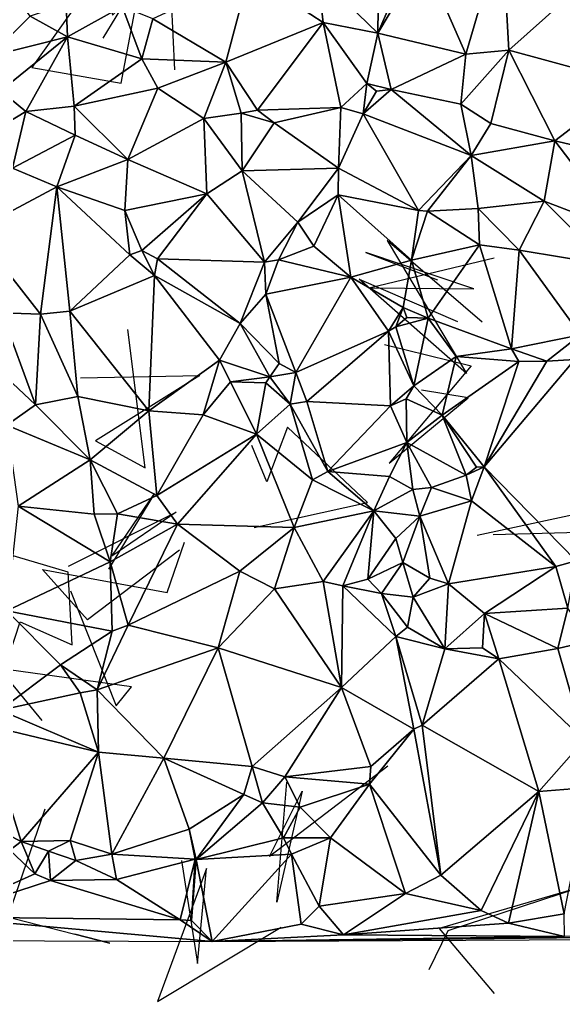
# Model space of a CAD drawing. Header units: metres. Extents: x -15.7 to 15.9, y -15.7 to 15.8.
# Drawn here: x -7.38 to -0.81, y -15.69 to -3.84 of the extents above; entities that cross this region are included whole.
import ezdxf

# ---------------------------------------------------------------- set-up
doc = ezdxf.new("R2010")
doc.units = ezdxf.units.M
doc.layers.add('CRACKS', color=1, linetype='Continuous')
doc.layers.add('STREET_MESH', color=7, linetype='Continuous')

msp = doc.modelspace()

# ---------------------------------------------------------------- linework, layer by layer
at = {"layer": 'CRACKS'}
for points in [[(-6.486, -2.743, 0.1), (-6.255, -3.783, 0.1), (-5.465, -3.001, 0.1), (-5.586, -2.765, 0.1), (-5.508, -4.445, 0.1)], [(-6.314, -3.125, 0.1), (-7.229, -4.414, 0.1), (-6.152, -4.605, 0.1), (-5.9, -3.282, 0.1), (-6.371, -4.062, 0.1)], [(-1.792, -7.489, 0.1), (-2.937, -6.503, 0.1), (-1.981, -8.108, 0.1), (-3.277, -6.97, 0.1), (-2.088, -7.481, 0.1)], [(-1.646, -6.718, 0.1), (-3.139, -7.076, 0.1), (-1.894, -7.086, 0.1), (-3.195, -6.648, 0.1), (-2.331, -6.979, 0.1)], [(-6.643, -8.163, 0.1), (-5.201, -8.133, 0.1), (-6.462, -8.921, 0.1), (-5.862, -9.249, 0.1), (-6.072, -7.579, 0.1)], [(-2.973, -7.761, 0.1), (-1.924, -8.018, 0.1), (-2.915, -9.191, 0.1), (-1.959, -8.404, 0.1), (-2.525, -8.31, 0.1)], [(-4.545, -9.97, 0.1), (-3.178, -9.666, 0.1), (-4.143, -8.759, 0.1), (-4.392, -9.416, 0.1), (-4.572, -8.98, 0.1)], [(-6.785, -10.438, 0.1), (-5.486, -9.784, 0.1), (-6.262, -10.316, 0.1), (-5.747, -9.557, 0.1), (-6.305, -10.474, 0.1)], [(-1.854, -10.06, 0.1), (-0.35, -9.74, 0.1), (-0.585, -10.953, 0.1), (-0.621, -10.03, 0.1), (-1.66, -10.058, 0.1)], [(-7.628, -11.885, 0.1), (-7.371, -11.11, 0.1), (-6.744, -11.387, 0.1), (-6.791, -10.51, 0.1), (-8.3, -10.062, 0.1)], [(-5.445, -10.241, 0.1), (-6.557, -11.083, 0.1), (-7.099, -10.478, 0.1), (-5.594, -10.754, 0.1), (-5.385, -10.148, 0.1)], [(-6.763, -10.734, 0.1), (-6.213, -12.124, 0.1), (-6.025, -11.892, 0.1), (-7.627, -11.673, 0.1), (-7.107, -12.298, 0.1)], [(-2.932, -12.852, 0.1), (-4.361, -13.941, 0.1), (-3.965, -13.151, 0.1), (-4.271, -14.492, 0.1), (-4.15, -13.046, 0.1)], [(-7.073, -13.372, 0.1), (-7.518, -14.67, 0.1), (-7.873, -14.582, 0.1), (-6.286, -14.987, 0.1), (-6.712, -14.881, 0.1)], [(-5.422, -13.989, 0.1), (-5.228, -15.232, 0.1), (-5.122, -14.088, 0.1), (-5.713, -15.691, 0.1), (-4.22, -14.797, 0.1)], [(-2.43, -15.308, 0.1), (-2.202, -14.837, 0.1), (-0.615, -14.318, 0.1), (-2.31, -14.812, 0.1), (-1.646, -15.595, 0.1)]]:
    msp.add_polyline3d(points, dxfattribs=at)
at = {"layer": 'STREET_MESH'}
for points in [[(-3.037, -2.776), (-3.782, -3.293), (-3.05, -3.999)], [(-2.603, -2.958), (-3.037, -2.776), (-3.05, -3.999)], [(-1.552, -2.758), (-2.506, -3.079), (-1.989, -4.254)], [(-1.468, -4.204), (-1.552, -2.758), (-1.989, -4.254)], [(-1.552, -2.758), (-1.468, -4.204), (-0.4, -3.246)], [(-2.603, -2.958), (-3.05, -3.999), (-2.506, -3.079)], [(-2.506, -3.079), (-3.05, -3.999), (-1.989, -4.254)], [(-7.743, -4.284), (-7.248, -3.796), (-7.674, -3.214)], [(-4.606, -3.287), (-5.768, -3.829), (-4.887, -4.352)], [(-4.606, -3.287), (-4.887, -4.352), (-3.712, -3.87)], [(-3.782, -3.293), (-4.606, -3.287), (-3.712, -3.87)], [(-3.05, -3.999), (-3.782, -3.293), (-3.712, -3.87)], [(-1.468, -4.204), (-0.006, -4.605), (-0.4, -3.246)], [(-7.248, -3.796), (-6.797, -4.046), (-6.816, -3.652)], [(-6.797, -4.046), (-6.139, -3.677), (-6.816, -3.652)], [(-6.797, -4.046), (-5.902, -4.311), (-6.139, -3.677)], [(-5.902, -4.311), (-5.768, -3.829), (-6.139, -3.677)], [(-7.248, -3.796), (-7.743, -4.284), (-6.797, -4.046)], [(-5.768, -3.829), (-5.902, -4.311), (-4.887, -4.352)], [(-4.887, -4.352), (-4.506, -4.932), (-3.712, -3.87)], [(-4.506, -4.932), (-3.497, -4.898), (-3.712, -3.87)], [(-3.497, -4.898), (-3.184, -4.609), (-3.712, -3.87)], [(-3.184, -4.609), (-3.05, -3.999), (-3.712, -3.87)], [(-3.184, -4.609), (-2.892, -4.68), (-3.05, -3.999)], [(-3.05, -3.999), (-2.892, -4.68), (-1.989, -4.254)], [(-6.797, -4.046), (-7.743, -4.284), (-7.604, -4.698)], [(-6.797, -4.046), (-7.604, -4.698), (-7.302, -4.946)], [(-6.72, -4.883), (-6.797, -4.046), (-7.302, -4.946)], [(-5.902, -4.311), (-6.797, -4.046), (-6.72, -4.883)], [(-2.892, -4.68), (-2.051, -4.859), (-1.989, -4.254)], [(-2.051, -4.859), (-1.468, -4.204), (-1.989, -4.254)], [(-1.468, -4.204), (-2.051, -4.859), (-1.689, -5.091)], [(-0.913, -5.3), (-1.468, -4.204), (-1.689, -5.091)], [(-0.913, -5.3), (-0.006, -4.605), (-1.468, -4.204)], [(-5.902, -4.311), (-6.72, -4.883), (-5.707, -4.663)], [(-4.887, -4.352), (-5.902, -4.311), (-5.707, -4.663)], [(-5.154, -5.03), (-4.887, -4.352), (-5.707, -4.663)], [(-4.887, -4.352), (-5.154, -5.03), (-4.702, -4.965)], [(-4.887, -4.352), (-4.702, -4.965), (-4.506, -4.932)], [(-3.23, -4.974), (-3.184, -4.609), (-3.497, -4.898)], [(-3.184, -4.609), (-3.23, -4.974), (-3.066, -4.701)], [(-2.892, -4.68), (-3.184, -4.609), (-3.066, -4.701)], [(-0.006, -4.605), (-0.913, -5.3), (0.335, -5.59)], [(-7.604, -4.698), (-7.625, -5.139), (-7.302, -4.946)], [(-6.72, -4.883), (-6.071, -5.527), (-5.707, -4.663)], [(-6.071, -5.527), (-5.154, -5.03), (-5.707, -4.663)], [(-3.23, -4.974), (-2.892, -4.68), (-3.066, -4.701)], [(-2.892, -4.68), (-3.23, -4.974), (-1.926, -5.476)], [(-2.051, -4.859), (-2.892, -4.68), (-1.926, -5.476)], [(-1.689, -5.091), (-2.051, -4.859), (-1.926, -5.476)], [(-7.625, -5.139), (-7.462, -5.631), (-7.302, -4.946)], [(-7.462, -5.631), (-6.706, -5.23), (-7.302, -4.946)], [(-6.706, -5.23), (-6.72, -4.883), (-7.302, -4.946)], [(-6.706, -5.23), (-6.071, -5.527), (-6.72, -4.883)], [(-5.154, -5.03), (-4.69, -5.664), (-4.702, -4.965)], [(-4.702, -4.965), (-4.305, -5.082), (-4.506, -4.932)], [(-4.69, -5.664), (-4.305, -5.082), (-4.702, -4.965)], [(-4.305, -5.082), (-3.497, -4.898), (-4.506, -4.932)], [(-4.305, -5.082), (-3.526, -5.631), (-3.497, -4.898)], [(-3.526, -5.631), (-3.23, -4.974), (-3.497, -4.898)], [(-3.23, -4.974), (-3.526, -5.631), (-2.56, -6.141)], [(-3.23, -4.974), (-2.56, -6.141), (-1.926, -5.476)], [(-5.118, -5.942), (-5.154, -5.03), (-6.071, -5.527)], [(-5.154, -5.03), (-5.118, -5.942), (-4.69, -5.664)], [(-4.305, -5.082), (-4.69, -5.664), (-3.526, -5.631)], [(-0.913, -5.3), (-1.689, -5.091), (-1.926, -5.476)], [(-6.706, -5.23), (-7.462, -5.631), (-6.928, -5.856)], [(-6.071, -5.527), (-6.706, -5.23), (-6.928, -5.856)], [(-1.044, -6.029), (-0.913, -5.3), (-1.926, -5.476)], [(-1.044, -6.029), (-0.079, -6.398), (-0.913, -5.3)], [(-0.913, -5.3), (-0.079, -6.398), (0.335, -5.59)], [(-6.071, -5.527), (-6.928, -5.856), (-6.108, -6.141)], [(-5.118, -5.942), (-6.071, -5.527), (-6.108, -6.141)], [(-2.56, -6.141), (-2.453, -6.15), (-1.926, -5.476)], [(-2.453, -6.15), (-1.841, -6.119), (-1.926, -5.476)], [(-1.841, -6.119), (-1.044, -6.029), (-1.926, -5.476)], [(-7.462, -5.631), (-7.919, -6.382), (-6.928, -5.856)], [(-4.69, -5.664), (-5.118, -5.942), (-4.419, -6.764)], [(-3.526, -5.631), (-4.69, -5.664), (-4.018, -6.284)], [(-4.69, -5.664), (-4.419, -6.764), (-4.018, -6.284)], [(-3.532, -5.951), (-3.526, -5.631), (-4.018, -6.284)], [(-3.526, -5.631), (-3.532, -5.951), (-2.56, -6.141)], [(-7.919, -6.382), (-7.126, -7.393), (-6.928, -5.856)], [(-7.126, -7.393), (-6.771, -7.358), (-6.928, -5.856)], [(-6.928, -5.856), (-6.046, -6.677), (-6.108, -6.141)], [(-6.771, -7.358), (-6.046, -6.677), (-6.928, -5.856)], [(-5.902, -6.624), (-5.118, -5.942), (-6.108, -6.141)], [(-5.118, -5.942), (-5.902, -6.624), (-5.713, -6.725)], [(-4.419, -6.764), (-5.118, -5.942), (-5.713, -6.725)], [(-3.824, -6.571), (-3.532, -5.951), (-4.018, -6.284)], [(-3.532, -5.951), (-3.824, -6.571), (-3.377, -6.946)], [(-2.644, -6.741), (-3.532, -5.951), (-3.377, -6.946)], [(-2.56, -6.141), (-3.532, -5.951), (-2.644, -6.741)], [(-1.347, -6.62), (-1.044, -6.029), (-1.841, -6.119)], [(-0.275, -6.798), (-1.044, -6.029), (-1.347, -6.62)], [(-0.275, -6.798), (-0.079, -6.398), (-1.044, -6.029)], [(-6.046, -6.677), (-5.902, -6.624), (-6.108, -6.141)], [(-2.453, -6.15), (-2.56, -6.141), (-2.644, -6.741)], [(-1.825, -6.557), (-2.453, -6.15), (-2.644, -6.741)], [(-1.841, -6.119), (-2.453, -6.15), (-1.825, -6.557)], [(-1.347, -6.62), (-1.841, -6.119), (-1.825, -6.557)], [(-7.919, -6.382), (-7.59, -7.378), (-7.126, -7.393)], [(-4.419, -6.764), (-4.251, -6.739), (-4.018, -6.284)], [(-4.251, -6.739), (-3.824, -6.571), (-4.018, -6.284)], [(-5.902, -6.624), (-6.046, -6.677), (-5.749, -6.926)], [(-5.713, -6.725), (-5.902, -6.624), (-5.749, -6.926)], [(-3.824, -6.571), (-4.251, -6.739), (-3.377, -6.946)], [(-2.445, -7.443), (-1.825, -6.557), (-2.644, -6.741)], [(-2.445, -7.443), (-1.438, -7.81), (-1.825, -6.557)], [(-1.438, -7.81), (-1.347, -6.62), (-1.825, -6.557)], [(-1.438, -7.81), (-0.604, -7.643), (-1.347, -6.62)], [(-0.604, -7.643), (-0.275, -6.798), (-1.347, -6.62)], [(-6.046, -6.677), (-6.771, -7.358), (-5.749, -6.926)], [(-4.714, -7.506), (-5.713, -6.725), (-5.749, -6.926)], [(-4.714, -7.506), (-4.419, -6.764), (-5.713, -6.725)], [(-4.406, -7.15), (-4.251, -6.739), (-4.419, -6.764)], [(-4.251, -6.739), (-4.406, -7.15), (-3.377, -6.946)], [(-2.746, -7.312), (-2.644, -6.741), (-3.377, -6.946)], [(-2.746, -7.312), (-2.445, -7.443), (-2.644, -6.741)], [(-4.406, -7.15), (-4.419, -6.764), (-4.714, -7.506)], [(-6.771, -7.358), (-5.815, -8.559), (-5.749, -6.926)], [(-5.815, -8.559), (-4.963, -7.948), (-5.749, -6.926)], [(-4.963, -7.948), (-4.714, -7.506), (-5.749, -6.926)], [(-4.406, -7.15), (-4.042, -8.098), (-3.377, -6.946)], [(-4.042, -8.098), (-2.922, -7.599), (-3.377, -6.946)], [(-2.922, -7.599), (-2.746, -7.312), (-3.377, -6.946)], [(-4.406, -7.15), (-4.714, -7.506), (-4.241, -7.988)], [(-4.042, -8.098), (-4.406, -7.15), (-4.241, -7.988)], [(-2.746, -7.312), (-2.922, -7.599), (-2.834, -7.547)], [(-2.7, -7.435), (-2.746, -7.312), (-2.834, -7.547)], [(-2.746, -7.312), (-2.7, -7.435), (-2.445, -7.443)], [(-7.187, -8.49), (-7.59, -7.378), (-7.951, -7.771)], [(-7.59, -7.378), (-7.187, -8.49), (-7.126, -7.393)], [(-7.187, -8.49), (-6.675, -8.389), (-7.126, -7.393)], [(-6.675, -8.389), (-6.771, -7.358), (-7.126, -7.393)], [(-5.815, -8.559), (-6.771, -7.358), (-6.675, -8.389)], [(-2.445, -7.443), (-2.7, -7.435), (-2.834, -7.547)], [(-2.445, -7.443), (-2.834, -7.547), (-2.615, -8.258)], [(-2.107, -7.904), (-2.445, -7.443), (-2.615, -8.258)], [(-2.107, -7.904), (-1.438, -7.81), (-2.445, -7.443)], [(-4.356, -8.149), (-4.714, -7.506), (-4.963, -7.948)], [(-4.714, -7.506), (-4.356, -8.149), (-4.241, -7.988)], [(-2.834, -7.547), (-2.922, -7.599), (-2.615, -8.258)], [(-3.91, -8.446), (-2.922, -7.599), (-4.042, -8.098)], [(-2.922, -7.599), (-3.91, -8.446), (-2.897, -8.5)], [(-2.922, -7.599), (-2.897, -8.5), (-2.615, -8.258)], [(-1.009, -7.961), (-0.604, -7.643), (-1.438, -7.81)], [(-0.673, -7.94), (-0.604, -7.643), (-1.009, -7.961)], [(-7.187, -8.49), (-7.951, -7.771), (-7.532, -8.735)], [(-1.35, -7.966), (-1.438, -7.81), (-2.107, -7.904)], [(-1.009, -7.961), (-1.438, -7.81), (-1.35, -7.966)], [(-2.274, -8.611), (-2.107, -7.904), (-2.615, -8.258)], [(-2.274, -8.611), (-1.35, -7.966), (-2.107, -7.904)], [(-0.673, -7.94), (-1.769, -9.236), (-0.657, -10.373)], [(-0.673, -7.94), (-1.009, -7.961), (-1.769, -9.236)], [(-5.815, -8.559), (-5.161, -8.607), (-4.963, -7.948)], [(-4.963, -7.948), (-5.161, -8.607), (-4.83, -8.212)], [(-4.356, -8.149), (-4.963, -7.948), (-4.83, -8.212)], [(-4.356, -8.149), (-4.042, -8.098), (-4.241, -7.988)], [(-1.769, -9.236), (-1.35, -7.966), (-2.274, -8.611)], [(-1.769, -9.236), (-1.009, -7.961), (-1.35, -7.966)], [(-4.404, -8.222), (-4.356, -8.149), (-4.83, -8.212)], [(-4.356, -8.149), (-4.404, -8.222), (-4.109, -8.481)], [(-4.042, -8.098), (-4.356, -8.149), (-4.109, -8.481)], [(-3.91, -8.446), (-4.042, -8.098), (-4.109, -8.481)], [(-5.161, -8.607), (-4.517, -8.842), (-4.83, -8.212)], [(-4.517, -8.842), (-4.404, -8.222), (-4.83, -8.212)], [(-4.404, -8.222), (-4.517, -8.842), (-4.109, -8.481)], [(-2.897, -8.5), (-2.71, -8.417), (-2.615, -8.258)], [(-2.71, -8.417), (-2.274, -8.611), (-2.615, -8.258)], [(-7.187, -8.49), (-6.526, -9.152), (-6.675, -8.389)], [(-6.526, -9.152), (-5.815, -8.559), (-6.675, -8.389)], [(-6.526, -9.152), (-7.187, -8.49), (-7.532, -8.735)], [(-4.109, -8.481), (-4.517, -8.842), (-3.839, -9.394)], [(-3.656, -9.295), (-3.91, -8.446), (-4.109, -8.481)], [(-3.656, -9.295), (-4.109, -8.481), (-3.839, -9.394)], [(-3.91, -8.446), (-3.656, -9.295), (-2.897, -8.5)], [(-3.656, -9.295), (-2.703, -8.944), (-2.897, -8.5)], [(-2.703, -8.944), (-2.71, -8.417), (-2.897, -8.5)], [(-2.703, -8.944), (-2.274, -8.611), (-2.71, -8.417)], [(-5.719, -9.583), (-5.815, -8.559), (-6.526, -9.152)], [(-5.161, -8.607), (-5.815, -8.559), (-5.719, -9.583)], [(-5.161, -8.607), (-5.719, -9.583), (-4.517, -8.842)], [(-2.703, -8.944), (-1.984, -9.337), (-2.274, -8.611)], [(-2.274, -8.611), (-1.984, -9.337), (-1.861, -9.239)], [(-1.769, -9.236), (-2.274, -8.611), (-1.861, -9.239)], [(-7.394, -9.713), (-6.526, -9.152), (-7.532, -8.735)], [(-5.719, -9.583), (-5.469, -9.928), (-4.517, -8.842)], [(-5.469, -9.928), (-4.061, -9.968), (-4.517, -8.842)], [(-4.517, -8.842), (-4.061, -9.968), (-3.839, -9.394)], [(-2.703, -8.944), (-3.656, -9.295), (-2.912, -9.353)], [(-2.63, -9.509), (-2.703, -8.944), (-2.912, -9.353)], [(-2.703, -8.944), (-2.63, -9.509), (-2.405, -9.487)], [(-1.984, -9.337), (-2.703, -8.944), (-2.405, -9.487)], [(-6.526, -9.152), (-7.394, -9.713), (-6.478, -9.809)], [(-6.195, -9.805), (-6.526, -9.152), (-6.478, -9.809)], [(-6.195, -9.805), (-5.719, -9.583), (-6.526, -9.152)], [(-1.984, -9.337), (-1.769, -9.236), (-1.861, -9.239)], [(-1.769, -9.236), (-1.984, -9.337), (-1.919, -9.649)], [(-0.902, -10.441), (-1.769, -9.236), (-1.919, -9.649)], [(-1.769, -9.236), (-0.902, -10.441), (-0.657, -10.373)], [(-3.098, -9.767), (-3.656, -9.295), (-3.839, -9.394)], [(-3.656, -9.295), (-3.098, -9.767), (-2.912, -9.353)], [(-3.098, -9.767), (-2.63, -9.509), (-2.912, -9.353)], [(-1.984, -9.337), (-2.405, -9.487), (-1.919, -9.649)], [(-4.061, -9.968), (-3.098, -9.767), (-3.839, -9.394)], [(-6.195, -9.805), (-5.469, -9.928), (-5.719, -9.583)], [(-2.63, -9.509), (-3.098, -9.767), (-2.544, -9.831)], [(-2.405, -9.487), (-2.63, -9.509), (-2.544, -9.831)], [(-1.919, -9.649), (-2.405, -9.487), (-2.544, -9.831)], [(-6.285, -10.383), (-7.394, -9.713), (-7.532, -10.974)], [(-7.394, -9.713), (-6.285, -10.383), (-6.478, -9.809)], [(-1.919, -9.649), (-2.544, -9.831), (-2.197, -10.651)], [(-0.902, -10.441), (-1.919, -9.649), (-2.197, -10.651)], [(-6.285, -10.383), (-6.195, -9.805), (-6.478, -9.809)], [(-5.469, -9.928), (-6.195, -9.805), (-6.285, -10.383)], [(-4.061, -9.968), (-3.712, -10.622), (-3.098, -9.767)], [(-3.712, -10.622), (-3.473, -10.674), (-3.098, -9.767)], [(-3.473, -10.674), (-3.174, -10.593), (-3.098, -9.767)], [(-3.174, -10.593), (-2.836, -10.103), (-3.098, -9.767)], [(-3.098, -9.767), (-2.836, -10.103), (-2.544, -9.831)], [(-2.836, -10.103), (-2.751, -10.39), (-2.544, -9.831)], [(-2.751, -10.39), (-2.422, -10.583), (-2.544, -9.831)], [(-2.544, -9.831), (-2.422, -10.583), (-2.197, -10.651)], [(-6.066, -11.147), (-5.469, -9.928), (-6.285, -10.383)], [(-5.469, -9.928), (-6.066, -11.147), (-4.718, -10.497)], [(-4.061, -9.968), (-5.469, -9.928), (-4.718, -10.497)], [(-4.061, -9.968), (-4.718, -10.497), (-4.298, -10.709)], [(-3.712, -10.622), (-4.061, -9.968), (-4.298, -10.709)], [(-2.836, -10.103), (-3.174, -10.593), (-2.751, -10.39)], [(-6.258, -11.221), (-6.285, -10.383), (-7.532, -10.974)], [(-6.066, -11.147), (-6.285, -10.383), (-6.258, -11.221)], [(-2.751, -10.39), (-3.174, -10.593), (-3.007, -10.765)], [(-2.626, -10.811), (-2.751, -10.39), (-3.007, -10.765)], [(-2.626, -10.811), (-2.422, -10.583), (-2.751, -10.39)], [(-0.902, -10.441), (-0.756, -10.944), (-0.657, -10.373)], [(-6.066, -11.147), (-4.979, -11.424), (-4.718, -10.497)], [(-4.718, -10.497), (-4.979, -11.424), (-4.298, -10.709)], [(-1.762, -11.009), (-0.902, -10.441), (-2.197, -10.651)], [(-0.756, -10.944), (-0.902, -10.441), (-1.762, -11.009)], [(-3.712, -10.622), (-4.298, -10.709), (-3.49, -11.903)], [(-3.473, -10.674), (-3.712, -10.622), (-3.49, -11.903)], [(-3.174, -10.593), (-3.473, -10.674), (-3.007, -10.765)], [(-2.422, -10.583), (-2.626, -10.811), (-2.197, -10.651)], [(-2.626, -10.811), (-2.244, -11.433), (-2.197, -10.651)], [(-2.244, -11.433), (-1.762, -11.009), (-2.197, -10.651)], [(-4.298, -10.709), (-4.979, -11.424), (-3.49, -11.903)], [(-2.833, -11.287), (-3.473, -10.674), (-3.49, -11.903)], [(-3.473, -10.674), (-2.833, -11.287), (-3.007, -10.765)], [(-2.833, -11.287), (-2.694, -11.171), (-3.007, -10.765)], [(-2.694, -11.171), (-2.626, -10.811), (-3.007, -10.765)], [(-2.626, -10.811), (-2.694, -11.171), (-2.244, -11.433)], [(-7.616, -12.175), (-6.883, -11.627), (-7.532, -10.974)], [(-6.883, -11.627), (-6.258, -11.221), (-7.532, -10.974)], [(-1.786, -11.422), (-1.762, -11.009), (-2.244, -11.433)], [(-1.762, -11.009), (-1.786, -11.422), (-1.592, -11.555)], [(-0.756, -10.944), (-1.762, -11.009), (-0.879, -11.43)], [(-1.762, -11.009), (-1.592, -11.555), (-0.879, -11.43)], [(-0.486, -11.339), (-0.756, -10.944), (-0.879, -11.43)], [(-6.258, -11.221), (-6.883, -11.627), (-6.442, -11.93)], [(-6.066, -11.147), (-6.258, -11.221), (-6.442, -11.93)], [(-4.979, -11.424), (-6.066, -11.147), (-6.442, -11.93)], [(-2.694, -11.171), (-2.833, -11.287), (-2.244, -11.433)], [(-2.617, -12.403), (-2.833, -11.287), (-3.49, -11.903)], [(-2.244, -11.433), (-2.833, -11.287), (-2.517, -12.355)], [(-2.833, -11.287), (-2.617, -12.403), (-2.517, -12.355)], [(-0.56, -12.537), (-0.486, -11.339), (-0.879, -11.43)], [(-4.979, -11.424), (-6.442, -11.93), (-5.634, -12.754)], [(-4.568, -12.857), (-4.979, -11.424), (-5.634, -12.754)], [(-4.979, -11.424), (-4.568, -12.857), (-3.49, -11.903)], [(-1.592, -11.555), (-2.244, -11.433), (-2.517, -12.355)], [(-1.592, -11.555), (-1.786, -11.422), (-2.244, -11.433)], [(-1.592, -11.555), (-0.56, -12.537), (-0.879, -11.43)], [(-1.592, -11.555), (-2.517, -12.355), (-1.107, -13.155)], [(-0.56, -12.537), (-1.592, -11.555), (-1.107, -13.155)], [(-6.883, -11.627), (-7.616, -12.175), (-6.646, -11.965)], [(-6.442, -11.93), (-6.883, -11.627), (-6.646, -11.965)], [(-6.646, -11.965), (-7.616, -12.175), (-6.423, -12.68)], [(-6.442, -11.93), (-6.646, -11.965), (-6.423, -12.68)], [(-5.634, -12.754), (-6.442, -11.93), (-6.423, -12.68)], [(-4.568, -12.857), (-4.174, -12.978), (-3.49, -11.903)], [(-3.49, -11.903), (-4.174, -12.978), (-3.138, -12.855)], [(-2.617, -12.403), (-3.49, -11.903), (-3.138, -12.855)], [(-7.616, -12.175), (-7.803, -12.352), (-6.423, -12.68)], [(-8.037, -13.413), (-7.36, -13.76), (-7.803, -12.352)], [(-7.803, -12.352), (-7.36, -13.76), (-6.423, -12.68)], [(-3.151, -13.069), (-2.617, -12.403), (-3.138, -12.855)], [(-2.617, -12.403), (-3.151, -13.069), (-2.289, -14.169)], [(-2.517, -12.355), (-2.617, -12.403), (-2.289, -14.169)], [(-1.107, -13.155), (-2.517, -12.355), (-2.289, -14.169)], [(-0.56, -12.537), (-1.107, -13.155), (-0.505, -13.109)], [(-7.36, -13.76), (-6.765, -13.747), (-6.423, -12.68)], [(-6.765, -13.747), (-6.264, -13.913), (-6.423, -12.68)], [(-6.264, -13.913), (-5.634, -12.754), (-6.423, -12.68)], [(-5.33, -13.61), (-5.634, -12.754), (-6.264, -13.913)], [(-5.634, -12.754), (-5.33, -13.61), (-4.669, -13.194)], [(-4.568, -12.857), (-5.634, -12.754), (-4.669, -13.194)], [(-4.445, -13.293), (-4.568, -12.857), (-4.669, -13.194)], [(-4.568, -12.857), (-4.445, -13.293), (-4.174, -12.978)], [(-4.174, -12.978), (-3.151, -13.069), (-3.138, -12.855)], [(-4.445, -13.293), (-3.988, -13.346), (-4.174, -12.978)], [(-3.988, -13.346), (-3.151, -13.069), (-4.174, -12.978)], [(-3.151, -13.069), (-3.988, -13.346), (-3.625, -13.715)], [(-3.151, -13.069), (-3.625, -13.715), (-2.716, -14.39)], [(-3.151, -13.069), (-2.716, -14.39), (-2.289, -14.169)], [(-1.804, -14.593), (-1.107, -13.155), (-2.289, -14.169)], [(-1.107, -13.155), (-1.804, -14.593), (-1.472, -14.745)], [(-0.803, -14.634), (-1.107, -13.155), (-1.472, -14.745)], [(-1.107, -13.155), (-0.803, -14.634), (-0.505, -13.109)], [(-5.33, -13.61), (-5.245, -13.977), (-4.669, -13.194)], [(-5.245, -13.977), (-4.445, -13.293), (-4.669, -13.194)], [(-4.19, -13.718), (-4.445, -13.293), (-5.245, -13.977)], [(-4.445, -13.293), (-4.19, -13.718), (-3.988, -13.346)], [(-3.988, -13.346), (-4.19, -13.718), (-3.625, -13.715)], [(-7.36, -13.76), (-8.037, -13.413), (-7.497, -13.865)], [(-5.256, -13.976), (-5.33, -13.61), (-6.264, -13.913)], [(-5.256, -13.976), (-5.245, -13.977), (-5.33, -13.61)], [(-7.36, -13.76), (-7.028, -13.878), (-6.765, -13.747)], [(-7.028, -13.878), (-6.698, -13.989), (-6.765, -13.747)], [(-6.765, -13.747), (-6.698, -13.989), (-6.264, -13.913)], [(-4.19, -13.718), (-5.245, -13.977), (-4.095, -13.914)], [(-4.19, -13.718), (-4.095, -13.914), (-3.625, -13.715)], [(-3.625, -13.715), (-4.095, -13.914), (-3.759, -14.541)], [(-2.716, -14.39), (-3.625, -13.715), (-3.759, -14.541)], [(-7.193, -14.153), (-7.497, -13.865), (-8.352, -14.672)], [(-7.193, -14.153), (-7.36, -13.76), (-7.497, -13.865)], [(-7.028, -13.878), (-7.36, -13.76), (-7.193, -14.153)], [(-7.028, -13.878), (-7.193, -14.153), (-7.006, -14.232)], [(-6.698, -13.989), (-7.028, -13.878), (-7.006, -14.232)], [(-6.698, -13.989), (-6.206, -14.221), (-6.264, -13.913)], [(-6.206, -14.221), (-5.256, -13.976), (-6.264, -13.913)], [(-5.256, -13.976), (-6.206, -14.221), (-5.438, -14.707)], [(-5.303, -14.713), (-5.256, -13.976), (-5.438, -14.707)], [(-5.303, -14.713), (-5.245, -13.977), (-5.256, -13.976)], [(-5.245, -13.977), (-5.303, -14.713), (-5.052, -14.969)], [(-4.095, -13.914), (-5.245, -13.977), (-5.052, -14.969)], [(-3.977, -14.759), (-4.095, -13.914), (-5.052, -14.969)], [(-4.095, -13.914), (-3.977, -14.759), (-3.759, -14.541)], [(-6.206, -14.221), (-6.698, -13.989), (-7.006, -14.232)], [(-7.006, -14.232), (-7.193, -14.153), (-8.352, -14.672)], [(-5.438, -14.707), (-6.206, -14.221), (-7.006, -14.232)], [(-2.716, -14.39), (-1.804, -14.593), (-2.289, -14.169)], [(-5.438, -14.707), (-7.006, -14.232), (-8.352, -14.672)], [(-2.716, -14.39), (-3.759, -14.541), (-3.467, -14.889)], [(-1.804, -14.593), (-2.716, -14.39), (-3.467, -14.889)], [(-3.759, -14.541), (-3.977, -14.759), (-3.467, -14.889)], [(-8.352, -14.672), (-14.165, -14.932), (-5.052, -14.969)], [(-5.438, -14.707), (-8.352, -14.672), (-5.052, -14.969)], [(-1.472, -14.745), (-1.804, -14.593), (-3.467, -14.889)], [(-0.803, -14.634), (-1.472, -14.745), (-0.797, -14.906)], [(-5.303, -14.713), (-5.438, -14.707), (-5.052, -14.969)], [(-3.467, -14.889), (-3.977, -14.759), (-5.052, -14.969)], [(-1.472, -14.745), (-3.467, -14.889), (-0.797, -14.906)], [(10.264, -14.889), (2.133, -14.893), (-5.052, -14.969)], [(-0.797, -14.906), (-3.467, -14.889), (-5.052, -14.969)], [(2.133, -14.893), (-0.797, -14.906), (-5.052, -14.969)]]:
    msp.add_3dface(points, dxfattribs=at)

doc.saveas('drawing.dxf')
